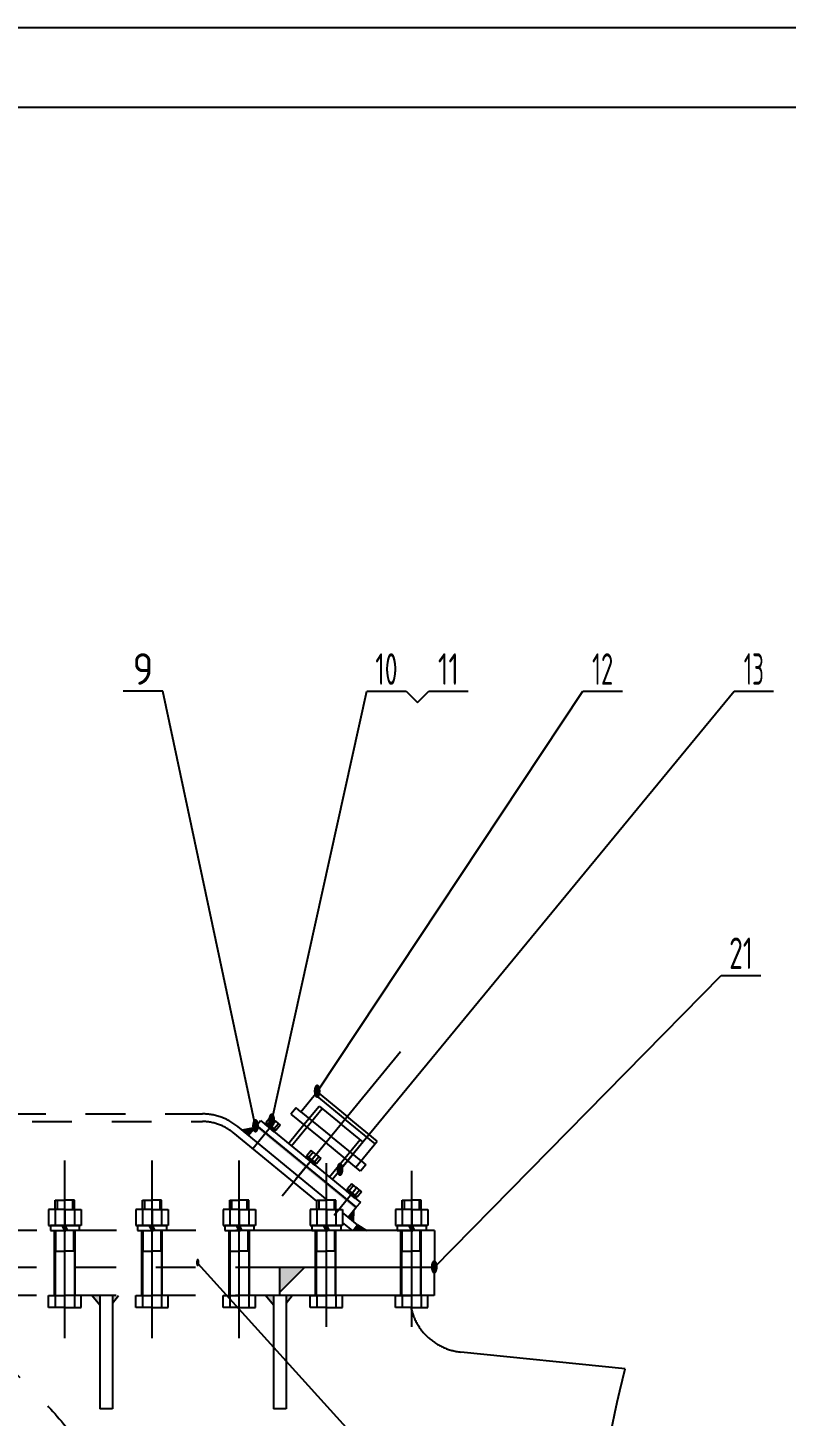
# Model space of a CAD drawing. Header units: millimetres. Extents: x 0 to 10500, y -559 to 7154.
# Drawn here: x 3796 to 4988, y 4972 to 7154 of the extents above; entities that cross this region are included whole.
import ezdxf
from ezdxf.enums import TextEntityAlignment as Align

# ---------------------------------------------------------------- set-up
doc = ezdxf.new("R2010")
doc.units = ezdxf.units.MM
doc.header["$LTSCALE"] = 250
for name, pattern in [('F', [0.75, 0.5, -0.25]), ('G', [2, 1.25, -0.25, 0.25, -0.25]), ('K', [2.5, 1.25, -0.25, 0.25, -0.25, 0.25, -0.25])]:
    doc.linetypes.add(name, pattern=pattern)
for name, color, linetype in [('01', 7, 'Continuous'), ('02', 1, 'Continuous'), ('04', 2, 'F'), ('05', 142, 'G'), ('07', 6, 'K'), ('11', 3, 'Continuous')]:
    doc.layers.add(name, color=color, linetype=linetype)
doc.styles.get("Standard").update_dxf_attribs({"font": 'isocp', "width": 0.707, "bigfont": 'intecad.shx'})

# ---------------------------------------------------------------- blocks, each defined once
blk = doc.blocks.new('*U9')
at = {"layer": '01'}
for p, q in [((-10.8, 0), (-10.8, 10)), ((-10.8, 10), (0, 10)), ((-10.8, 6), (0, 6)), ((0, 10), (0, 0)), ((0, -10), (0, 0)), ((-10.8, 0), (-10.8, -10)), ((-10.8, -6), (0, -6)), ((-10.8, -10), (0, -10))]:
    blk.add_line(p, q, dxfattribs=at)
at = {"layer": '05'}
blk.add_line((-11.9, 0), (1.1, 0), dxfattribs=at)
blk = doc.blocks.new('*U10')
at = {"layer": '01'}
for p, q in [((-9.2, 3.1), (-9.2, 0)), ((0, 3.1), (-9.2, 3.1)), ((-9.2, 0), (0, 0)), ((0, 0), (-1.8, 3.1)), ((0, 3.1), (1.8, 0)), ((0, 3.1), (9.2, 3.1)), ((9.2, 0), (0, 0)), ((9.2, 3.1), (9.2, 0))]:
    blk.add_line(p, q, dxfattribs=at)
at = {"layer": '05'}
blk.add_line((0, 5.2), (0, -2.1), dxfattribs=at)
blk = doc.blocks.new('*U28')
at = {"layer": '01'}
blk.add_lwpolyline([(415, 292), (25, 292)], dxfattribs=at)
at = {"layer": '02'}
blk.add_lwpolyline([(420, 297), (0, 297)], dxfattribs=at)

msp = doc.modelspace()

# ---------------------------------------------------------------- hatches: boundary and pattern name
at = {"layer": '01'}
h = msp.add_hatch(color=256, dxfattribs=at)
h.paths.add_polyline_path([(4182.77, 5402.92), (4184.67, 5405.24), (4169.98, 5417.29), (4168.08, 5414.97)])
h.paths.add_polyline_path([(4155.29, 5429.34), (4153.39, 5427.02), (4168.08, 5414.97), (4169.98, 5417.29)])
h.paths.add_polyline_path([(4231.87, 5362.66), (4233.78, 5364.98), (4184.67, 5405.24), (4182.77, 5402.92)])
h = msp.add_hatch(color=256, dxfattribs=at)
h.paths.add_polyline_path([(4280.98, 5322.4), (4282.88, 5324.72), (4233.78, 5364.98), (4231.87, 5362.66)])
h.paths.add_polyline_path([(4295.67, 5310.35), (4297.57, 5312.67), (4282.88, 5324.72), (4280.98, 5322.4)])
h.paths.add_polyline_path([(4297.57, 5312.67), (4295.67, 5310.35), (4310.36, 5298.3), (4312.27, 5300.62)])
at = {"layer": '07', "linetype": 'K'}
for points in [[(4152.06, 5425.41), (4132.83, 5421.89), (4142.61, 5413.87)], [(4307.66, 5295), (4299.58, 5285.16), (4307.58, 5278.61)], [(4328.42, 5264.33), (4314.28, 5273.11), (4307.08, 5264.33)]]:
    msp.add_hatch(color=6, dxfattribs=at).paths.add_polyline_path(points)
h = msp.add_hatch(color=6, dxfattribs=at)
h.paths.add_polyline_path([(4213.96, 5205.83), (4191.78, 5205.83), (4191.78, 5186.83), (4211.78, 5186.83), (4212.34, 5187.39)])
h.paths.add_polyline_path([(4211.78, 5186.83), (4191.78, 5186.83), (4191.78, 5166.83)])
h.paths.add_polyline_path([(4230.78, 5205.83), (4213.96, 5205.83), (4212.34, 5187.39)])
h = msp.add_hatch(color=6, dxfattribs=at)
h.paths.add_polyline_path([(3909.28, 5161.83), (3896.69, 5161.83), (3909.28, 5147.03)])
h.paths.add_polyline_path([(3938.71, 5161.83), (3929.28, 5161.83), (3929.28, 5149.84)])
h = msp.add_hatch(color=6, dxfattribs=at)
h.paths.add_polyline_path([(4182.28, 5161.83), (4169.69, 5161.83), (4182.28, 5147.03)])
h.paths.add_polyline_path([(4211.71, 5161.83), (4202.28, 5161.83), (4202.28, 5149.84)])

# ---------------------------------------------------------------- linework, layer by layer
at = {"layer": '01'}
for p, q in [((4225.2, 5450.84), (4250.76, 5482.02)), ((4247.2, 5477.68), (4294.43, 5438.96)), ((4250.76, 5482.02), (4297.99, 5443.29)), ((4217.73, 5456.97), (4209.62, 5447.08)), ((4225.2, 5450.84), (4217.73, 5456.97)), ((4155.29, 5429.34), (4161.63, 5437.07)), ((4161.63, 5437.07), (4318.61, 5308.36)), ((4209.62, 5447.08), (4264.32, 5402.23)), ((4225.2, 5450.84), (4272.43, 5412.12)), ((4341.66, 5400.23), (4294.43, 5438.96)), ((4345.22, 5404.56), (4297.99, 5443.29)), ((4155.29, 5429.34), (4312.27, 5300.62)), ((4312.27, 5300.62), (4155.29, 5429.34)), ((4319.66, 5373.39), (4272.43, 5412.12)), ((4319.02, 5357.38), (4264.32, 5402.23)), ((4311.55, 5363.5), (4345.22, 5404.56)), ((4327.13, 5367.27), (4319.02, 5357.38)), ((4319.66, 5373.39), (4327.13, 5367.27)), ((4318.61, 5308.36), (4312.27, 5300.62))]:
    msp.add_line(p, q, dxfattribs=at)
at = {"layer": '01', "color": 7, "linetype": 'Continuous'}
for p, q in [((4205.71, 5400.93), (4229.91, 5430.45)), ((4274.53, 5344.5), (4298.73, 5374.02))]:
    msp.add_line(p, q, dxfattribs=at)
at = {"layer": '02'}
for p, q in [((4008.15, 6111.43), (3946.15, 6111.43)), ((4153.86, 5427.6), (4008.15, 6111.43)), ((4179.3, 5436.55), (4328.69, 6111.43)), ((4250.76, 5482.02), (4668.33, 6111.43)), ((4286.63, 5359.26), (4905.92, 6111.43)), ((4328.69, 6111.43), (4390.69, 6111.43)), ((4390.69, 6111.43), (4408.36, 6093.75)), ((4408.36, 6093.75), (4426.04, 6111.43)), ((4426.04, 6111.43), (4488.04, 6111.43)), ((4668.33, 6111.43), (4730.33, 6111.43)), ((4905.92, 6111.43), (4967.92, 6111.43)), ((4434.78, 5205.83), (4885.73, 5664.96)), ((4885.73, 5664.96), (4947.73, 5664.96)), ((4063.08, 5212.6), (4848.5, 4345.28))]:
    msp.add_line(p, q, dxfattribs=at)
msp.add_spline([(1046.75, 4951.83), (1053.18, 4761.72), (1366.84, 4580.61), (1603.82, 4418.83), (1567.28, 4066.89), (2016.92, 3528.27), (2351.85, 3182.76), (3075.73, 2767.06), (3729.39, 3539.07), (4048.12, 3841.39), (4092.13, 4183.57), (4545.18, 4483.09), (4719.43, 4636.34), (4705.49, 4761.72), (4734.48, 5047.06)], degree=3, dxfattribs=at)
at = {"layer": '04', "color": 2, "linetype": 'F'}
for p, q in [((4210.35, 5397.13), (4258.53, 5455.9)), ((4229.91, 5430.45), (4253.89, 5459.7)), ((4253.89, 5459.7), (4288.31, 5431.48)), ((4322.72, 5403.27), (4288.31, 5431.48)), ((4269.89, 5348.3), (4318.08, 5407.07)), ((4298.73, 5374.02), (4322.72, 5403.27)), ((3838.28, 5161.83), (3838.28, 5264.33)), ((3870.28, 5161.83), (3870.28, 5264.33)), ((3975.28, 5161.83), (3975.28, 5264.33)), ((4007.28, 5161.83), (4007.28, 5264.33)), ((4112.28, 5161.83), (4112.28, 5264.33)), ((4144.28, 5161.83), (4144.28, 5264.33)), ((4248.28, 5161.83), (4248.28, 5264.33)), ((4280.28, 5161.83), (4280.28, 5264.33)), ((4382.28, 5161.83), (4382.28, 5264.33)), ((4414.28, 5161.83), (4414.28, 5264.33)), ((3839.28, 5231.83), (3854.28, 5231.83)), ((3839.28, 5231.83), (3839.28, 5161.83)), ((3869.28, 5231.83), (3854.28, 5231.83)), ((3869.28, 5231.83), (3869.28, 5161.83)), ((3976.28, 5231.83), (3991.28, 5231.83)), ((3976.28, 5231.83), (3976.28, 5161.83)), ((4006.28, 5231.83), (3991.28, 5231.83)), ((4006.28, 5231.83), (4006.28, 5161.83)), ((4113.28, 5231.83), (4113.28, 5161.83)), ((4113.28, 5231.83), (4128.28, 5231.83)), ((4143.28, 5231.83), (4128.28, 5231.83)), ((4143.28, 5231.83), (4143.28, 5161.83)), ((4249.28, 5231.83), (4264.28, 5231.83)), ((4249.28, 5231.83), (4249.28, 5161.83)), ((4279.28, 5231.83), (4264.28, 5231.83)), ((4279.28, 5231.83), (4279.28, 5161.83)), ((4383.28, 5231.83), (4398.28, 5231.83)), ((4383.28, 5231.83), (4383.28, 5161.83)), ((4413.28, 5231.83), (4398.28, 5231.83)), ((4413.28, 5231.83), (4413.28, 5161.83))]:
    msp.add_line(p, q, dxfattribs=at)
at = {"layer": '04'}
for p, q in [((3839.28, 5231.83), (3839.28, 5264.33)), ((3840.12, 5231.83), (3840.12, 5264.33)), ((3868.43, 5231.83), (3868.43, 5264.33)), ((3869.28, 5231.83), (3869.28, 5264.33)), ((3976.28, 5231.83), (3976.28, 5264.33)), ((3977.12, 5231.83), (3977.12, 5264.33)), ((4005.43, 5231.83), (4005.43, 5264.33)), ((4006.28, 5231.83), (4006.28, 5264.33)), ((4113.28, 5231.83), (4113.28, 5264.33)), ((4114.12, 5231.83), (4114.12, 5264.33)), ((4142.43, 5231.83), (4142.43, 5264.33)), ((4143.28, 5231.83), (4143.28, 5264.33)), ((4249.28, 5231.83), (4249.28, 5264.33)), ((4250.12, 5231.83), (4250.12, 5264.33)), ((4278.43, 5231.83), (4278.43, 5264.33)), ((4279.28, 5231.83), (4279.28, 5264.33)), ((4383.28, 5231.83), (4383.28, 5264.33)), ((4384.12, 5231.83), (4384.12, 5264.33)), ((4412.43, 5231.83), (4412.43, 5264.33)), ((4413.28, 5231.83), (4413.28, 5264.33))]:
    msp.add_line(p, q, dxfattribs=at)
at = {"layer": '04', "color": 2, "linetype": 'F'}
msp.add_circle((3202.88, 4418.83), 845.5, dxfattribs=at)
at = {"layer": '05'}
for p, q in [((4195.88, 5318.77), (4381.59, 5545.25)), ((4182.21, 5432.21), (4149.69, 5392.55)), ((3854.28, 5094.95), (3854.28, 5374.26)), ((3991.28, 5094.95), (3991.28, 5374.26)), ((4128.28, 5094.95), (4128.28, 5374.26)), ((4237.03, 5368.95), (4217.29, 5344.88)), ((4265.28, 5112.91), (4265.28, 5370.02)), ((4234.87, 5364.08), (4244.15, 5356.47)), ((4399.28, 5112.91), (4399.28, 5357.73)), ((4309.81, 5327.59), (4277.28, 5287.93)), ((4399.28, 5140.07), (4399.28, 5315.38))]:
    msp.add_line(p, q, dxfattribs=at)
at = {"layer": '07', "color": 6, "linetype": 'K'}
for p, q in [((3386.97, 5447.33), (4070.33, 5447.33)), ((3427.95, 5435.33), (4070.33, 5435.33)), ((4250.28, 5310.07), (4118.52, 5418.1)), ((4267.05, 5311.83), (4126.13, 5427.38)), ((4152.06, 5425.41), (4132.83, 5421.89)), ((4142.61, 5413.87), (4155.29, 5429.34)), ((4312.27, 5300.62), (4155.29, 5429.34)), ((3839.28, 5297.43), (3839.28, 5311.83)), ((3839.28, 5311.83), (3854.28, 5311.83)), ((3842.28, 5311.83), (3842.28, 5297.43)), ((3869.28, 5311.83), (3854.28, 5311.83)), ((3866.28, 5311.83), (3866.28, 5297.43)), ((3869.28, 5297.43), (3869.28, 5311.83)), ((3976.28, 5297.43), (3976.28, 5311.83)), ((3976.28, 5311.83), (3991.28, 5311.83)), ((3979.28, 5311.83), (3979.28, 5297.43)), ((4006.28, 5311.83), (3991.28, 5311.83)), ((4003.28, 5311.83), (4003.28, 5297.43)), ((4006.28, 5297.43), (4006.28, 5311.83)), ((4113.28, 5297.43), (4113.28, 5311.83)), ((4113.28, 5311.83), (4128.28, 5311.83)), ((4116.28, 5311.83), (4116.28, 5297.43)), ((4143.28, 5311.83), (4128.28, 5311.83)), ((4140.28, 5311.83), (4140.28, 5297.43)), ((4143.28, 5297.43), (4143.28, 5311.83)), ((4250.28, 5297.43), (4250.28, 5311.83)), ((4250.28, 5311.83), (4265.28, 5311.83)), ((4253.28, 5311.83), (4253.28, 5297.43)), ((4280.28, 5311.83), (4265.28, 5311.83)), ((4277.28, 5311.83), (4277.28, 5297.43)), ((4280.28, 5297.43), (4280.28, 5311.83)), ((4299.58, 5285.16), (4312.27, 5300.62)), ((4384.28, 5297.43), (4384.28, 5311.83)), ((4384.28, 5311.83), (4399.28, 5311.83)), ((4387.28, 5311.83), (4387.28, 5297.43)), ((4414.28, 5311.83), (4399.28, 5311.83)), ((4411.28, 5311.83), (4411.28, 5297.43)), ((4414.28, 5297.43), (4414.28, 5311.83)), ((3854.28, 5297.43), (3828.85, 5297.43)), ((3828.85, 5297.43), (3828.85, 5271.83)), ((3839.28, 5297.43), (3839.28, 5271.83)), ((3854.28, 5298.48), (3854.28, 5270.78)), ((3854.28, 5297.43), (3879.7, 5297.43)), ((3869.28, 5297.43), (3869.28, 5271.83)), ((3879.7, 5297.43), (3879.7, 5271.83)), ((3991.28, 5297.43), (3965.85, 5297.43)), ((3965.85, 5297.43), (3965.85, 5271.83)), ((3976.28, 5297.43), (3976.28, 5271.83)), ((3991.28, 5298.48), (3991.28, 5270.78)), ((3991.28, 5297.43), (4016.7, 5297.43)), ((4006.28, 5297.43), (4006.28, 5271.83)), ((4016.7, 5297.43), (4016.7, 5271.83)), ((4128.28, 5297.43), (4102.85, 5297.43)), ((4102.85, 5297.43), (4102.85, 5271.83)), ((4113.28, 5297.43), (4113.28, 5271.83)), ((4128.28, 5298.48), (4128.28, 5270.78)), ((4128.28, 5297.43), (4153.7, 5297.43)), ((4143.28, 5297.43), (4143.28, 5271.83)), ((4153.7, 5297.43), (4153.7, 5271.83)), ((4265.28, 5297.43), (4239.85, 5297.43)), ((4239.85, 5297.43), (4239.85, 5271.83)), ((4250.28, 5297.43), (4250.28, 5271.83)), ((4265.28, 5298.48), (4265.28, 5270.78)), ((4265.28, 5297.43), (4290.7, 5297.43)), ((4280.28, 5297.43), (4280.28, 5271.83)), ((4290.7, 5297.43), (4290.7, 5271.83)), ((4314.28, 5273.11), (4290.7, 5292.44)), ((4307.66, 5295), (4307.58, 5278.61)), ((4399.28, 5297.43), (4373.85, 5297.43)), ((4373.85, 5297.43), (4373.85, 5271.83)), ((4384.28, 5297.43), (4384.28, 5271.83)), ((4399.28, 5298.48), (4399.28, 5270.78)), ((4399.28, 5297.43), (4424.7, 5297.43)), ((4414.28, 5297.43), (4414.28, 5271.83)), ((4424.7, 5297.43), (4424.7, 5271.83)), ((4435.28, 5264.33), (2829.78, 5264.33)), ((3828.85, 5271.83), (3854.28, 5271.83)), ((3831.53, 5271.83), (3831.53, 5264.33)), ((3854.28, 5271.83), (3831.53, 5271.83)), ((3831.53, 5264.33), (3854.28, 5264.33)), ((3854.28, 5264.33), (3849.95, 5271.83)), ((3854.28, 5273.93), (3854.28, 5262.24)), ((3854.28, 5271.83), (3858.61, 5264.33)), ((3854.28, 5271.83), (3877.03, 5271.83)), ((3879.7, 5271.83), (3854.28, 5271.83)), ((3877.03, 5264.33), (3854.28, 5264.33)), ((3877.03, 5271.83), (3877.03, 5264.33)), ((3965.85, 5271.83), (3991.28, 5271.83)), ((3968.53, 5271.83), (3968.53, 5264.33)), ((3991.28, 5271.83), (3968.53, 5271.83)), ((3968.53, 5264.33), (3991.28, 5264.33)), ((3991.28, 5264.33), (3986.95, 5271.83)), ((3991.28, 5273.93), (3991.28, 5262.24)), ((3991.28, 5271.83), (3995.61, 5264.33)), ((3991.28, 5271.83), (4014.03, 5271.83)), ((4016.7, 5271.83), (3991.28, 5271.83)), ((4014.03, 5264.33), (3991.28, 5264.33)), ((4014.03, 5271.83), (4014.03, 5264.33)), ((4102.85, 5271.83), (4128.28, 5271.83)), ((4105.53, 5271.83), (4105.53, 5264.33)), ((4128.28, 5271.83), (4105.53, 5271.83)), ((4105.53, 5264.33), (4128.28, 5264.33)), ((4128.28, 5264.33), (4123.95, 5271.83)), ((4128.28, 5273.93), (4128.28, 5262.24)), ((4128.28, 5271.83), (4132.61, 5264.33)), ((4128.28, 5271.83), (4151.03, 5271.83)), ((4153.7, 5271.83), (4128.28, 5271.83)), ((4151.03, 5264.33), (4128.28, 5264.33)), ((4151.03, 5271.83), (4151.03, 5264.33)), ((4239.85, 5271.83), (4265.28, 5271.83)), ((4242.53, 5271.83), (4242.53, 5264.33)), ((4265.28, 5271.83), (4242.53, 5271.83)), ((4242.53, 5264.33), (4265.28, 5264.33)), ((4265.28, 5264.33), (4260.95, 5271.83)), ((4265.28, 5273.93), (4265.28, 5262.24)), ((4265.28, 5271.83), (4269.61, 5264.33)), ((4265.28, 5271.83), (4288.03, 5271.83)), ((4290.7, 5271.83), (4265.28, 5271.83)), ((4288.03, 5264.33), (4265.28, 5264.33)), ((4288.03, 5271.83), (4288.03, 5264.33)), ((4306.06, 5264.33), (4290.7, 5276.92)), ((4307.08, 5264.33), (4314.28, 5273.11)), ((4314.28, 5273.11), (4328.42, 5264.33)), ((4373.85, 5271.83), (4399.28, 5271.83)), ((4376.53, 5271.83), (4376.53, 5264.33)), ((4399.28, 5271.83), (4376.53, 5271.83)), ((4376.53, 5264.33), (4399.28, 5264.33)), ((4399.28, 5264.33), (4394.95, 5271.83)), ((4399.28, 5273.93), (4399.28, 5262.24)), ((4399.28, 5271.83), (4403.61, 5264.33)), ((4399.28, 5271.83), (4422.03, 5271.83)), ((4424.7, 5271.83), (4399.28, 5271.83)), ((4422.03, 5264.33), (4399.28, 5264.33)), ((4422.03, 5271.83), (4422.03, 5264.33)), ((4435.28, 5264.33), (4435.28, 5205.83)), ((4434.78, 5205.83), (2715.28, 5205.83)), ((4191.78, 5205.83), (4191.78, 5161.83)), ((4191.78, 5166.83), (4230.78, 5205.83)), ((4434.78, 5205.83), (4434.78, 5161.83)), ((4434.78, 5161.83), (2821.78, 5161.83)), ((3828.85, 5143.13), (3828.85, 5161.83)), ((3828.85, 5161.83), (3854.28, 5161.83)), ((3839.28, 5161.83), (3839.28, 5143.13)), ((3879.7, 5161.83), (3854.28, 5161.83)), ((3869.28, 5161.83), (3869.28, 5143.13)), ((3879.7, 5143.13), (3879.7, 5161.83)), ((3909.28, 5147.03), (3896.69, 5161.83)), ((3909.28, 5161.83), (3909.28, 4983.83)), ((3929.28, 5161.83), (3929.28, 4983.83)), ((3929.28, 5149.84), (3938.71, 5161.83)), ((3965.85, 5143.13), (3965.85, 5161.83)), ((3965.85, 5161.83), (3991.28, 5161.83)), ((3976.28, 5161.83), (3976.28, 5143.13)), ((4016.7, 5161.83), (3991.28, 5161.83)), ((4006.28, 5161.83), (4006.28, 5143.13)), ((4016.7, 5143.13), (4016.7, 5161.83)), ((4102.85, 5143.13), (4102.85, 5161.83)), ((4102.85, 5161.83), (4128.28, 5161.83)), ((4113.28, 5161.83), (4113.28, 5143.13)), ((4153.7, 5161.83), (4128.28, 5161.83)), ((4143.28, 5161.83), (4143.28, 5143.13)), ((4153.7, 5143.13), (4153.7, 5161.83)), ((4182.28, 5147.03), (4169.69, 5161.83)), ((4182.28, 5161.83), (4182.28, 4983.83)), ((4202.28, 5161.83), (4202.28, 4983.83)), ((4202.28, 5149.84), (4211.71, 5161.83)), ((4239.85, 5143.13), (4239.85, 5161.83)), ((4239.85, 5161.83), (4265.28, 5161.83)), ((4250.28, 5161.83), (4250.28, 5143.13)), ((4290.7, 5161.83), (4265.28, 5161.83)), ((4280.28, 5161.83), (4280.28, 5143.13)), ((4290.7, 5143.13), (4290.7, 5161.83)), ((4373.85, 5143.13), (4373.85, 5161.83)), ((4373.85, 5161.83), (4399.28, 5161.83)), ((4384.28, 5161.83), (4384.28, 5143.13)), ((4424.7, 5161.83), (4399.28, 5161.83)), ((4414.28, 5161.83), (4414.28, 5143.13)), ((4424.7, 5143.13), (4424.7, 5161.83)), ((3854.28, 5143.13), (3828.85, 5143.13)), ((3854.28, 5143.13), (3879.7, 5143.13)), ((3991.28, 5143.13), (3965.85, 5143.13)), ((3991.28, 5143.13), (4016.7, 5143.13)), ((4128.28, 5143.13), (4102.85, 5143.13)), ((4128.28, 5143.13), (4153.7, 5143.13)), ((4265.28, 5143.13), (4239.85, 5143.13)), ((4265.28, 5143.13), (4290.7, 5143.13)), ((4399.28, 5143.13), (4373.85, 5143.13)), ((4399.28, 5143.13), (4424.7, 5143.13)), ((4734.48, 5047.06), (4476.28, 5073.29)), ((3929.28, 4983.83), (3909.28, 4983.83)), ((4202.28, 4983.83), (4182.28, 4983.83))]:
    msp.add_line(p, q, dxfattribs=at)
for centre, radius, start, end in [((4070.33, 5359.33), 88, 50.65, 90), ((4070.33, 5359.33), 76, 50.65, 90), ((4485.28, 5161.83), 89, 192.12894, 264.19891)]:
    msp.add_arc(centre, radius, start, end, dxfattribs=at)

# ---------------------------------------------------------------- block references
at = {"layer": '01', "xscale": 25, "yscale": 25, "zscale": 25}
msp.add_blockref('*U28', (0, -271.4), dxfattribs=at)
at = {"layer": '04', "rotation": 320.6499999999837}
for p in [(4176.32, 5425.02), (4240.12, 5372.71), (4303.91, 5320.4)]:
    msp.add_blockref('*U10', p, dxfattribs=at)
at = {"layer": '05', "xscale": -1, "rotation": 50.65000000001471}
for p in [(4178.29, 5427.42), (4242.08, 5375.11), (4305.88, 5322.8)]:
    msp.add_blockref('*U9', p, dxfattribs=at)

# ---------------------------------------------------------------- texts
at = {"layer": '02', "width": 0.605172}
for height, p, p2 in [(20, (4244.76, 5472.02), (4256.76, 5472.02)), (20, (4147.86, 5417.6), (4159.86, 5417.6)), (20, (4173.3, 5426.55), (4185.3, 5426.55)), (20, (4280.63, 5349.26), (4292.63, 5349.26)), (10, (4060.08, 5207.6), (4066.08, 5207.6)), (20, (4428.78, 5195.83), (4440.78, 5195.83))]:
    msp.add_text('\\M+5A1F1', height=height, dxfattribs=at).set_placement(p, p2, align=Align.FIT)
at = {"layer": '11'}
for s, height, width, p, p2 in [('9', 49.5, 1.070772, (3960.68, 6121.43), (3993.62, 6121.43)), ('10', 49.497, 0.672829, (4342.19, 6121.43), (4377.18, 6121.43)), ('11', 49.497, 0.783041, (4440.57, 6121.43), (4473.51, 6121.43)), ('12', 49.497, 0.604807, (4682.71, 6121.43), (4715.95, 6121.43)), ('13', 49.497, 0.583001, (4921.17, 6121.43), (4952.67, 6121.43)), ('21', 49.497, 0.715765, (4898.13, 5674.96), (4935.33, 5674.96))]:
    msp.add_text(s, height=height, dxfattribs=dict(at, width=width)).set_placement(p, p2, align=Align.FIT)

doc.saveas('drawing.dxf')
